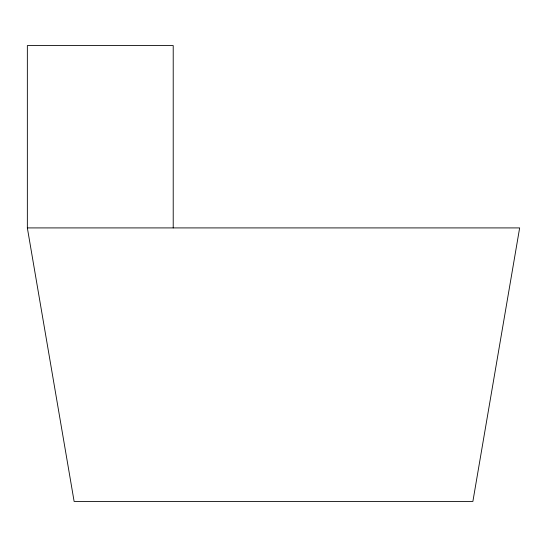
<?xml version="1.0" encoding="UTF-8"?>
<svg xmlns="http://www.w3.org/2000/svg" width="547" height="547" viewBox="0 0 547 547"><rect width="100%" height="100%" fill="white"/><g stroke="black" fill="none" stroke-linecap="round" stroke-linejoin="round"><path stroke-width="0.82" d="M27.35 227.914L519.65 227.914L472.882 501.414L74.118 501.414L27.35 227.914L27.35 45.586L173.214 45.586L173.214 227.914"/></g></svg>
